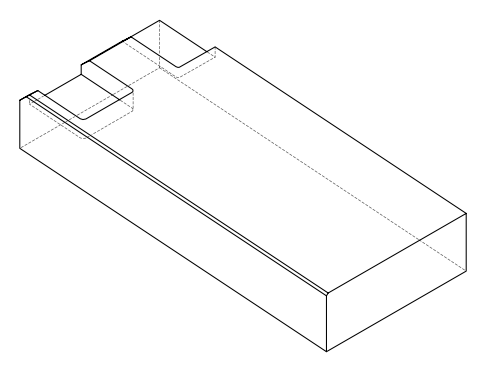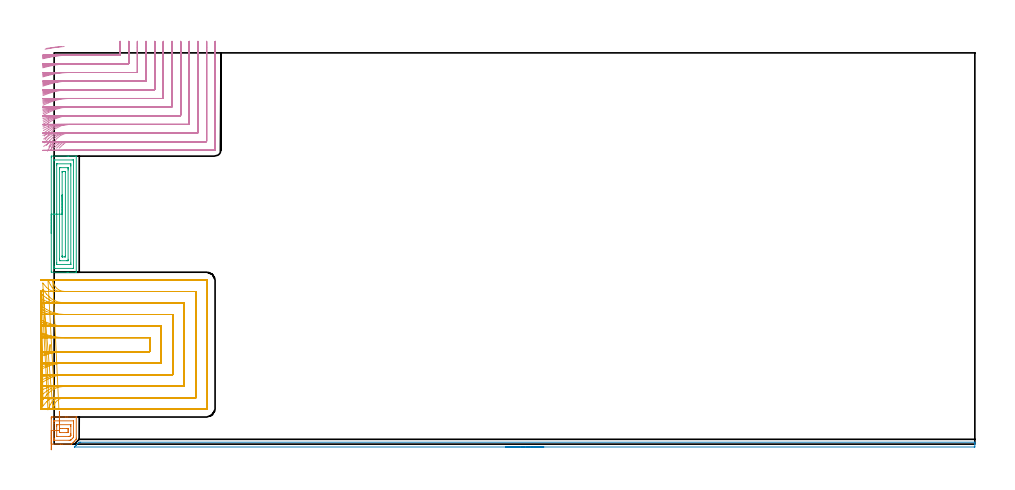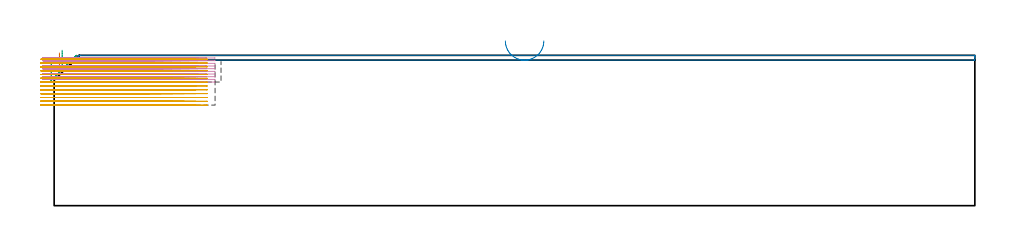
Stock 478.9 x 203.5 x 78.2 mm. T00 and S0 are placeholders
(PLAN: 5 operations, 2 tool changes, 71.9 min)
(1 AREA_MILL | FG_CHAMFER_SURFACE | UGT0205_001 | 0.79 min | 1766 mm3)
(2 AREA_MILL_1 | FG_CHAMFER_SURFACE_1 | UGT0205_001 | 3.89 min | 1461 mm3)
(3 AREA_MILL_2 | FG_CHAMFER_SURFACE_2 | UGT0205_001 | 2.67 min | 6253 mm3)
(4 MILL_CORNER_NOTCH_RECTANGULAR | CORNER_NOTCH_RECTANGULAR | NXT0201_008 | Follow Part, ap 1.5, ae 75% | 25.96 min | 64186 mm3)
(5 MILL_SLOT | SLOT_PARTIAL_RECTANGULAR | NXT0201_009 | Follow Part, ap 2, ae 75% | 38.54 min | 161911 mm3)
(TOOL UGT0205_001 | Chamfer Mill 20 x 3 x 45 deg. | D20 FL50 Z2)
(TOOL NXT0201_008 | ENDMILL 6mm [2P460-0600-NA 1630] | D6 FL26 Z6)
(TOOL NXT0201_009 | ENDMILL 8mm [2P460-0800-NA 1630] | D8 FL26 Z6)
(OP 1 AREA_MILL)
G17 G21 G94 G90
T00 M6
G54
G17 G0 G90 X-1.5 Y-2.95 S1061 M3
G43 Z88.2 H0
Z75.2
G94 G1 Y-2.912 Z74.328 F250.
Y-2.798 Z73.464
Y-2.609 Z72.612
Y-2.347 Z71.78
Y-2.013 Z70.974
Y-1.61 Z70.2
Y-1.142 Z69.464
Y-0.61 Z68.772
Y-0.021 Z68.129
Y0.622 Z67.54
Y1.314 Z67.009
Y2.05 Z66.54
Y2.824 Z66.137
Y3.63 Z65.803
Y4.462 Z65.541
Y5.313 Z65.352
Y6.178 Z65.238
Y7.05 Z65.2
Y13.148
X-1.499 Y13.657 Z65.201
X-1.494 Y14.023 Z65.202
X-1.49 Y14.091 Z65.205
X-1.13 Y14.096 Z65.566
X-0.689 Y14.1 Z66.006
X5.876 Z72.569
X6.745 Z73.445
X11.495 Z78.195
X11.499 Y14.098 Z78.199
X11.5 Y14.097 Z78.2
Y3.086
X11.501 Y2.505 Z78.184
X11.359 Y2.357 Z78.055
X10.546 Y1.546 Z77.246
X9.884 Y0.884 Z76.583
X9. Y0. Z75.698
X8.941 Z75.64
X4.124 Z70.824
X3.249 Z69.942
X-1.13 Y0.001 Z65.566
X-1.491 Y0.009 Z65.205
X-1.497 Y0.443 Z65.203
X-1.5 Y0.816 Z65.2
Y7.05
X-0.086 Z66.614
Y10.845
X-0.085 Y11.725 Z66.615
X-0.084 Y11.895 Z66.616
X-0.081 Y12.071 Z66.619
X-0.08 Y12.086 Z66.62
X-0.03 Y12.09 Z66.67
X0.078 Y12.096 Z66.778
X0.214 Y12.099 Z66.914
X10.051 Z76.751
X10.071 Y12.095 Z76.771
X10.075 Y12.092 Z76.775
X10.079 Y12.071 Z76.779
X10.083 Y11.895 Z76.783
X10.086 Y11.183 Z76.786
Y11.014
X10.085 Y4.137 Z76.785
X10.084 Y3.967 Z76.784
X10.079 Y3.612 Z76.779
X10.071 Y3.533 Z76.771
X10.025 Y3.482 Z76.725
X9.944 Y3.398 Z76.644
X9.636 Y3.086 Z76.336
X9.507 Y2.957 Z76.207
X9.068 Y2.518 Z75.768
X8.755 Y2.205 Z75.455
X8.627 Y2.08 Z75.327
X8.585 Y2.041 Z75.285
X8.551 Y2.013 Z75.251
X8.503 Y2.01 Z75.203
X7.83 Y2.001 Z74.53
X-0.051 Z66.649
X-0.071 Y2.006 Z66.629
X-0.075 Y2.008 Z66.625
X-0.079 Y2.03 Z66.621
X-0.083 Y2.205 Z66.617
X-0.086 Y2.917 Z66.614
Y3.086
Y7.05
X1.328 Z68.028
X1.329 Y9.422 Z68.029
X1.331 Y9.592 Z68.031
X1.336 Y9.931 Z68.036
X1.346 Y10.09 Z68.046
X1.531 Y10.1 Z68.231
X8.503 Y10.099 Z75.203
X8.538 Y10.098 Z75.238
X8.666 Y10.08 Z75.366
X8.67 Y10.052 Z75.37
Y10.04
X8.671 Y9.964 Z75.371
X8.672 Y9.252 Z75.372
Y5.559
X8.671 Y4.848 Z75.371
X8.67 Y4.679 Z75.37
X8.668 Y4.622 Z75.368
X8.665 Y4.581 Z75.365
X8.646 Y4.557 Z75.346
X8.503 Y4.406 Z75.203
X8.285 Y4.186 Z74.985
X8.19 Y4.093 Z74.89
X8.131 Y4.038 Z74.831
X8.099 Y4.01 Z74.799
X7.594 Y4. Z74.294
X1.497 Y4.001 Z68.197
X1.462 Y4.002 Z68.162
X1.334 Y4.02 Z68.034
X1.33 Y4.048 Z68.03
Y4.06
X1.328 Y7.05 Z68.028
X2.743 Y7.052 Z69.443
X2.745 Y7.998 Z69.445
X2.747 Y8.071 Z69.447
X2.749 Y8.086 Z69.449
X2.758 Y8.09 Z69.458
X2.794 Y8.094 Z69.494
X2.946 Y8.098 Z69.646
X4.394 Y8.1 Z71.094
X6.751 Z73.451
X7.021 Z73.721
X7.154 Y8.097 Z73.854
X7.221 Y8.093 Z73.921
X7.248 Y8.09 Z73.948
X7.25 Y8.074 Z73.95
X7.255 Y7.865 Z73.955
X7.257 Y7.49 Z73.957
Y6.982
Y6.61
X7.255 Y6.102 Z73.955
X7.253 Y6.029 Z73.953
X7.251 Y6.014 Z73.951
X7.242 Y6.01 Z73.942
X7.206 Y6.006 Z73.906
X7.054 Y6.002 Z73.754
X6.751 Y6. Z73.451
X6.482 Z73.182
X3.249 Z69.949
X2.979 Z69.679
X2.846 Y6.003 Z69.546
X2.779 Y6.007 Z69.479
X2.752 Y6.01 Z69.452
X2.75 Y6.026 Z69.45
X2.745 Y6.235 Z69.445
X2.743 Y6.61 Z69.443
Y7.052
X2.742 Y7.923 Z69.48
X2.741 Y8.788 Z69.593
X2.74 Y9.64 Z69.78
X2.739 Y10.473 Z70.042
X2.738 Y11.279 Z70.375
X2.737 Y12.053 Z70.776
X2.736 Y12.79 Z71.244
X2.735 Y13.483 Z71.774
X2.734 Y14.126 Z72.363
X2.733 Y14.717 Z73.005
Y15.249 Z73.697
X2.732 Y15.718 Z74.432
Y16.122 Z75.205
X2.731 Y16.457 Z76.011
Y16.72 Z76.843
Y16.91 Z77.694
X2.73 Y17.025 Z78.559
Y17.064 Z79.43
G0 Z88.2
M5
M2
(OP 2 AREA_MILL_1)
G17 G21 G94 G90
T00 M6
G54
G17 G0 G90 X254.7 Y-1.5 S1061 M3
G43 Z88.2 H0
Z85.7
G94 G1 X254.662 Z84.828 F250.
X254.548 Z83.964
X254.359 Z83.112
X254.097 Z82.28
X253.763 Z81.474
X253.36 Z80.7
X252.891 Z79.964
X252.36 Z79.272
X251.771 Z78.629
X251.128 Z78.04
X250.436 Z77.508
X249.7 Z77.04
X248.926 Z76.637
X248.12 Z76.303
X247.288 Z76.041
X246.436 Z75.852
X245.571 Z75.738
X244.7 Z75.7
X10.67
X10.517 Y-1.495 Z75.705
X10.507 Y-1.492 Z75.706
X11.457 Y-0.542 Z76.656
X11.563 Y-0.435 Z76.761
X12.456 Y0.457 Z77.655
X12.624 Y0.626 Z77.82
X12.903 Y0.902 Z78.1
X12.998 Y0.994 Z78.192
X13.796 Y1. Z78.2
X478.73
X478.89 Y0.998 Z78.188
X478.897 Y0.86 Z78.052
X478.9 Y0.715 Z77.915
Y0.417 Z77.616
Y-0.25 Z76.945
X478.899 Y-1.458 Z75.739
X478.897 Y-1.491 Z75.705
X478.539 Y-1.5 Z75.7
X244.7
X243.828 Z75.738
X242.963 Z75.852
X242.112 Z76.041
X241.28 Z76.303
X240.474 Z76.637
X239.7 Z77.04
X238.964 Z77.508
X238.272 Z78.04
X237.629 Z78.629
X237.039 Z79.272
X236.508 Z79.964
X236.04 Z80.7
X235.637 Z81.474
X235.303 Z82.28
X235.041 Z83.112
X234.852 Z83.964
X234.738 Z84.828
X234.7 Z85.7
G0 Z88.2
M5
M2
(OP 3 AREA_MILL_2)
G17 G21 G94 G90
T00 M6
G54
G17 G0 G90 X-1.5 Y109.6 S1061 M3
G43 Z88.2 H0
Z75.2
G94 G1 Y109.638 Z74.328 F250.
Y109.752 Z73.464
Y109.941 Z72.612
Y110.203 Z71.78
Y110.537 Z70.974
Y110.94 Z70.2
Y111.408 Z69.464
Y111.94 Z68.772
Y112.529 Z68.129
Y113.172 Z67.54
Y113.864 Z67.009
Y114.6 Z66.54
Y115.374 Z66.137
Y116.18 Z65.803
Y117.012 Z65.541
Y117.864 Z65.352
Y118.728 Z65.238
Y119.6 Z65.2
Y149.284
X-1.498 Y149.797 Z65.198
X-1.497 Y149.799 Z65.199
X6.751 Y149.8 Z73.445
X7.482 Z74.18
X7.627 Z74.325
X11.378 Z78.076
X11.496 Y149.79 Z78.19
X11.5 Y149.727 Z78.2
Y89.473
X11.496 Y89.41 Z78.19
X11.378 Y89.4 Z78.076
X7.482 Z74.181
X6.751 Z73.445
X-1.498 Y89.401 Z65.199
X-1.5 Y89.916 Z65.2
Y119.6
X-0.086 Z66.614
X-0.085 Y147.341 Z66.615
Y147.512
X-0.082 Y147.69 Z66.618
X-0.079 Y147.777 Z66.621
X-0.075 Y147.79 Z66.625
X-0.03 Y147.794 Z66.67
X0.052 Y147.797 Z66.752
X0.337 Y147.8 Z67.037
X9.378 Z76.078
X9.972 Y147.797 Z76.672
X10.047 Y147.791 Z76.747
X10.079 Y147.787 Z76.779
X10.082 Y147.685 Z76.782
X10.084 Y147.512 Z76.784
X10.086 Y146.796 Z76.786
Y146.625
Y91.859
X10.085 Y91.688 Z76.785
X10.082 Y91.51 Z76.782
X10.079 Y91.423 Z76.779
X10.075 Y91.41 Z76.775
X10.03 Y91.406 Z76.73
X9.948 Y91.403 Z76.648
X9.663 Y91.4 Z76.363
X0.622 Z67.322
X0.028 Y91.403 Z66.728
X-0.047 Y91.409 Z66.653
X-0.079 Y91.413 Z66.621
X-0.082 Y91.515 Z66.618
X-0.084 Y91.688 Z66.616
X-0.086 Y92.404 Z66.614
Y92.575
Y119.6
X1.329 Z68.029
Y145.024
X1.333 Y145.739 Z68.033
X1.335 Y145.778 Z68.035
X1.341 Y145.79 Z68.041
X1.378 Y145.795 Z68.078
X1.438 Y145.799 Z68.138
X8.503 Z75.203
X8.562 Y145.795 Z75.262
X8.665 Y145.787 Z75.365
X8.667 Y145.739 Z75.367
X8.67 Y145.57 Z75.37
X8.671 Y144.853 Z75.371
X8.672 Y144.682 Z75.372
X8.671 Y94.176 Z75.371
X8.667 Y93.461 Z75.367
X8.665 Y93.422 Z75.365
X8.659 Y93.41 Z75.359
X8.622 Y93.405 Z75.322
X8.562 Y93.401 Z75.262
X1.497 Z68.197
X1.438 Y93.405 Z68.138
X1.335 Y93.413 Z68.035
X1.333 Y93.461 Z68.033
X1.33 Y93.63 Z68.03
X1.329 Y94.347 Z68.029
X1.328 Y94.518 Z68.028
X1.329 Y119.6 Z68.029
X2.743 Z69.443
Y143.081
X2.745 Y143.591 Z69.445
X2.748 Y143.763 Z69.448
X2.749 Y143.786 Z69.449
X2.762 Y143.79 Z69.462
X2.805 Y143.795 Z69.505
X2.894 Y143.798 Z69.594
X3.249 Y143.8 Z69.949
X3.414 Z70.114
X6.918 Y143.799 Z73.618
X7.139 Y143.794 Z73.839
X7.244 Y143.79 Z73.944
X7.25 Y143.734 Z73.95
X7.254 Y143.458 Z73.954
X7.256 Y143.081 Z73.956
X7.257 Y142.569 Z73.957
Y96.119
X7.255 Y95.609 Z73.955
X7.252 Y95.437 Z73.952
X7.251 Y95.414 Z73.951
X7.238 Y95.41 Z73.938
X7.195 Y95.405 Z73.895
X7.107 Y95.402 Z73.807
X6.751 Y95.4 Z73.451
X6.586 Z73.286
X3.083 Y95.401 Z69.783
X2.861 Y95.406 Z69.561
X2.756 Y95.41 Z69.456
X2.75 Y95.466 Z69.45
X2.746 Y95.742 Z69.446
X2.744 Y96.119 Z69.444
X2.743 Y96.631 Z69.443
Y119.6
X4.157 Z70.857
Y141.309
X4.162 Y141.735 Z70.862
X4.164 Y141.78 Z70.864
X4.224 Y141.79 Z70.924
X4.353 Y141.795 Z71.053
X4.516 Y141.799 Z71.216
X5.712 Z72.412
X5.764 Y141.798 Z72.464
X5.819 Y141.793 Z72.519
X5.835 Y141.79 Z72.535
X5.837 Y141.776 Z72.537
X5.84 Y141.729 Z72.54
X5.843 Y141.342 Z72.543
Y141.309
Y97.891
X5.838 Y97.465 Z72.538
X5.836 Y97.42 Z72.536
X5.776 Y97.41 Z72.476
X5.647 Y97.405 Z72.347
X5.484 Y97.401 Z72.184
X4.288 Z70.988
X4.236 Y97.402 Z70.936
X4.181 Y97.407 Z70.881
X4.165 Y97.41 Z70.865
X4.163 Y97.424 Z70.863
X4.16 Y97.471 Z70.86
X4.157 Y97.858 Z70.857
Y97.891
Y119.6
Y120.472 Z70.895
Y121.336 Z71.009
Y122.188 Z71.198
Y123.02 Z71.46
Y123.826 Z71.794
Y124.6 Z72.197
Y125.336 Z72.665
Y126.028 Z73.196
Y126.671 Z73.786
Y127.26 Z74.429
Y127.792 Z75.121
Y128.26 Z75.857
Y128.663 Z76.631
Y128.997 Z77.437
Y129.259 Z78.269
Y129.448 Z79.12
Y129.562 Z79.985
Y129.6 Z80.857
G0 Z88.2
M5
M2
(OP 4 MILL_CORNER_NOTCH_RECTANGULAR)
G17 G21 G94 G90
T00 M6
G54
G17 G0 G90 X-4.723 Y205.382 S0 M3
G43 Z88.2 H1
Z76.81
G94 G1 X-1.771 Y205.921 F250.
G2 X2.247 Y206.5 R54.
G1 X5.23 Y206.816
G0 Z88.2
X-5.926 Y200.415
Z76.81
G1 X-3. Y201.078
G2 X7.931 Y202.3 R49.5 F500.
G1 X34.004
G3 X34.3 Y202.596 R0.3
G1 Y206.5
Y209.5 F250.
G0 Z88.2
X-5.91 Y195.723
Z76.81
G1 X-3. Y196.452
G2 X7.931 Y197.8 R45. F500.
G1 X38.504
G3 X38.8 Y198.096 R0.3
G1 Y206.5
Y209.5 F250.
G0 Z88.2
X-5.889 Y190.987
Z76.81
G1 X-3. Y191.797
G2 X7.931 Y193.3 R40.5 F500.
G1 X43.004
G3 X43.3 Y193.596 R0.3
G1 Y206.5
Y209.5 F250.
G0 Z88.2
X-5.858 Y186.189
Z76.81
G1 X-3. Y187.1
G2 X7.931 Y188.8 R36. F500.
G1 X47.504
G3 X47.8 Y189.096 R0.3
G1 Y206.5
Y209.5 F250.
G0 Z88.2
X-5.814 Y181.301
Z76.81
G1 X-3. Y182.343
G2 X7.931 Y184.3 R31.5 F500.
G1 X52.003
G3 X52.3 Y184.597 R0.3
G1 Y206.5
Y209.5 F250.
G0 Z88.2
X-5.743 Y176.274
Z76.81
G1 X-3. Y177.488
G2 X7.931 Y179.8 R27. F500.
G1 X56.503
G3 X56.8 Y180.097 R0.3
G1 Y206.5
Y209.5 F250.
G0 Z88.2
X-5.622 Y171.009
Z76.81
G1 X-3. Y172.466
G2 X7.931 Y175.3 R22.5 F500.
G1 X61.003
G3 X61.3 Y175.597 R0.3
G1 Y206.5
Y209.5 F250.
G0 Z88.2
X-5.383 Y165.279
Z76.81
G1 X-3. Y167.101
G2 X7.931 Y170.8 R18. F500.
G1 X65.503
G3 X65.8 Y171.097 R0.3
G1 Y206.5
Y209.5 F250.
G0 Z88.2
X-4.76 Y158.293
Z76.81
G1 X-3. Y160.722
G2 X7.931 Y166.3 R13.5 F500.
G1 X70.003
G3 X70.3 Y166.597 R0.3
G1 Y206.5
Y209.5 F250.
G0 Z88.2
X-1.464 Y154.115
Z76.81
G1 X-0.13 Y156.802
G2 X7.931 Y161.8 R9. F500.
G1 X74.503
G3 X74.8 Y162.097 R0.3
G1 Y206.5
Y209.5 F250.
G0 Z88.2
X2.644 Y153.94
Z76.81
G1 X4.797 Y156.029
G2 X7.931 Y157.3 R4.5 F500.
G1 X79.003
G3 X79.3 Y157.597 R0.3
G1 Y206.5
Y209.5 F250.
G0 Z88.2
X4.931 Y152.8
Z76.81
G1 X7.931
X83.4 F500.
G3 X83.8 Y153.2 R0.4
G1 Y206.5
Y209.5 F250.
G0 Z88.2
X-4.194 Y205.807
Z75.42
G1 X-1.225 Y206.238
G2 X0.859 Y206.5 R54.
G1 X3.842 Y206.816
G0 Z88.2
X-5.944 Y200.793
Z75.42
G1 X-3. Y201.371
G2 X6.543 Y202.3 R49.5 F500.
G1 X34.004
G3 X34.3 Y202.596 R0.3
G1 Y206.5
Y209.5 F250.
G0 Z88.2
X-5.932 Y196.14
Z75.42
G1 X-3. Y196.777
G2 X6.543 Y197.8 R45. F500.
G1 X38.504
G3 X38.8 Y198.096 R0.3
G1 Y206.5
Y209.5 F250.
G0 Z88.2
X-5.916 Y191.453
Z75.42
G1 X-3. Y192.16
G2 X6.543 Y193.3 R40.5 F500.
G1 X43.004
G3 X43.3 Y193.596 R0.3
G1 Y206.5
Y209.5 F250.
G0 Z88.2
X-5.893 Y186.717
Z75.42
G1 X-3. Y187.512
G2 X6.543 Y188.8 R36. F500.
G1 X47.504
G3 X47.8 Y189.096 R0.3
G1 Y206.5
Y209.5 F250.
G0 Z88.2
X-5.859 Y181.911
Z75.42
G1 X-3. Y182.82
G2 X6.543 Y184.3 R31.5 F500.
G1 X52.003
G3 X52.3 Y184.597 R0.3
G1 Y206.5
Y209.5 F250.
G0 Z88.2
X-5.806 Y176.997
Z75.42
G1 X-3. Y178.057
G2 X6.543 Y179.8 R27. F500.
G1 X56.503
G3 X56.8 Y180.097 R0.3
G1 Y206.5
Y209.5 F250.
G0 Z88.2
X-5.717 Y171.904
Z75.42
G1 X-3. Y173.176
G2 X6.543 Y175.3 R22.5 F500.
G1 X61.003
G3 X61.3 Y175.597 R0.3
G1 Y206.5
Y209.5 F250.
G0 Z88.2
X-5.544 Y166.472
Z75.42
G1 X-3. Y168.062
G2 X6.543 Y170.8 R18. F500.
G1 X65.503
G3 X65.8 Y171.097 R0.3
G1 Y206.5
Y209.5 F250.
G0 Z88.2
X-5.122 Y160.228
Z75.42
G1 X-3. Y162.349
G2 X6.543 Y166.3 R13.5 F500.
G1 X70.003
G3 X70.3 Y166.597 R0.3
G1 Y206.5
Y209.5 F250.
G0 Z88.2
X-2.792 Y154.49
Z75.42
G1 X-1.352 Y157.121
G2 X6.543 Y161.8 R9. F500.
G1 X74.503
G3 X74.8 Y162.097 R0.3
G1 Y206.5
Y209.5 F250.
G0 Z88.2
X1.256 Y153.939
Z75.42
G1 X3.408 Y156.029
G2 X6.543 Y157.3 R4.5 F500.
G1 X79.003
G3 X79.3 Y157.597 R0.3
G1 Y206.5
Y209.5 F250.
G0 Z88.2
X3.543 Y152.8
Z75.42
G1 X6.543
X83.4 F500.
G3 X83.8 Y153.2 R0.4
G1 Y206.5
Y209.5 F250.
G0 Z88.2
X-5.959 Y201.133
Z74.03
G1 X-3. Y201.626
G2 X5.139 Y202.3 R49.5 F500.
G1 X34.004
G3 X34.3 Y202.596 R0.3
G1 Y206.5
Y209.5 F250.
G0 Z88.2
X-5.951 Y196.515
Z74.03
G1 X-3. Y197.058
G2 X5.139 Y197.8 R45. F500.
G1 X38.504
G3 X38.8 Y198.096 R0.3
G1 Y206.5
Y209.5 F250.
G0 Z88.2
X-5.939 Y191.871
Z74.03
G1 X-3. Y192.474
G2 X5.139 Y193.3 R40.5 F500.
G1 X43.004
G3 X43.3 Y193.596 R0.3
G1 Y206.5
Y209.5 F250.
G0 Z88.2
X-5.922 Y187.19
Z74.03
G1 X-3. Y187.868
G2 X5.139 Y188.8 R36. F500.
G1 X47.504
G3 X47.8 Y189.096 R0.3
G1 Y206.5
Y209.5 F250.
G0 Z88.2
X-5.898 Y182.455
Z74.03
G1 X-3. Y183.23
G2 X5.139 Y184.3 R31.5 F500.
G1 X52.003
G3 X52.3 Y184.597 R0.3
G1 Y206.5
Y209.5 F250.
G0 Z88.2
X-5.86 Y177.64
Z74.03
G1 X-3. Y178.544
G2 X5.139 Y179.8 R27. F500.
G1 X56.503
G3 X56.8 Y180.097 R0.3
G1 Y206.5
Y209.5 F250.
G0 Z88.2
X-5.797 Y172.691
Z74.03
G1 X-3. Y173.776
G2 X5.139 Y175.3 R22.5 F500.
G1 X61.003
G3 X61.3 Y175.597 R0.3
G1 Y206.5
Y209.5 F250.
G0 Z88.2
X-5.676 Y167.498
Z74.03
G1 X-3. Y168.855
G2 X5.139 Y170.8 R18. F500.
G1 X65.503
G3 X65.8 Y171.097 R0.3
G1 Y206.5
Y209.5 F250.
G0 Z88.2
X-5.394 Y161.762
Z74.03
G1 X-3. Y163.571
G2 X5.139 Y166.3 R13.5 F500.
G1 X70.003
G3 X70.3 Y166.597 R0.3
G1 Y206.5
Y209.5 F250.
G0 Z88.2
X-3.999 Y155.351
Z74.03
G1 X-2.32 Y157.837
G2 X5.139 Y161.8 R9. F500.
G1 X74.503
G3 X74.8 Y162.097 R0.3
G1 Y206.5
Y209.5 F250.
G0 Z88.2
X-0.145 Y153.952
Z74.03
G1 X2.012 Y156.037
G2 X5.139 Y157.3 R4.5 F500.
G1 X79.003
G3 X79.3 Y157.597 R0.3
G1 Y206.5
Y209.5 F250.
G0 Z88.2
X2.139 Y152.8
Z74.03
G1 X5.139
X83.4 F500.
G3 X83.8 Y153.2 R0.4
G1 Y206.5
Y209.5 F250.
G0 Z88.2
X-5.973 Y201.453
Z72.64
G1 X-3. Y201.855
G2 X3.624 Y202.3 R49.5 F500.
G1 X34.004
G3 X34.3 Y202.596 R0.3
G1 Y206.5
Y209.5 F250.
G0 Z88.2
X-5.967 Y196.868
Z72.64
G1 X-3. Y197.31
G2 X3.624 Y197.8 R45. F500.
G1 X38.504
G3 X38.8 Y198.096 R0.3
G1 Y206.5
Y209.5 F250.
G0 Z88.2
X-5.96 Y192.264
Z72.64
G1 X-3. Y192.755
G2 X3.624 Y193.3 R40.5 F500.
G1 X43.004
G3 X43.3 Y193.596 R0.3
G1 Y206.5
Y209.5 F250.
G0 Z88.2
X-5.949 Y187.633
Z72.64
G1 X-3. Y188.185
G2 X3.624 Y188.8 R36. F500.
G1 X47.504
G3 X47.8 Y189.096 R0.3
G1 Y206.5
Y209.5 F250.
G0 Z88.2
X-5.933 Y182.965
Z72.64
G1 X-3. Y183.596
G2 X3.624 Y184.3 R31.5 F500.
G1 X52.003
G3 X52.3 Y184.597 R0.3
G1 Y206.5
Y209.5 F250.
G0 Z88.2
X-5.908 Y178.239
Z72.64
G1 X-3. Y178.975
G2 X3.624 Y179.8 R27. F500.
G1 X56.503
G3 X56.8 Y180.097 R0.3
G1 Y206.5
Y209.5 F250.
G0 Z88.2
X-5.867 Y173.42
Z72.64
G1 X-3. Y174.303
G2 X3.624 Y175.3 R22.5 F500.
G1 X61.003
G3 X61.3 Y175.597 R0.3
G1 Y206.5
Y209.5 F250.
G0 Z88.2
X-5.789 Y168.433
Z72.64
G1 X-3. Y169.537
G2 X3.624 Y170.8 R18. F500.
G1 X65.503
G3 X65.8 Y171.097 R0.3
G1 Y206.5
Y209.5 F250.
G0 Z88.2
X-5.614 Y163.091
Z72.64
G1 X-3. Y164.563
G2 X3.624 Y166.3 R13.5 F500.
G1 X70.003
G3 X70.3 Y166.597 R0.3
G1 Y206.5
Y209.5 F250.
G0 Z88.2
X-5.031 Y156.684
Z72.64
G1 X-3. Y158.893
G2 X3.624 Y161.8 R9. F500.
G1 X74.503
G3 X74.8 Y162.097 R0.3
G1 Y206.5
Y209.5 F250.
G0 Z88.2
X-1.773 Y153.143
Z72.64
G1 X0.046 Y155.528
G2 X3.624 Y157.3 R4.5 F500.
G1 X79.003
G3 X79.3 Y157.597 R0.3
G1 Y206.5
Y209.5 F250.
G0 Z88.2
X0.624 Y152.8
Z72.64
G1 X3.624
X83.4 F500.
G3 X83.8 Y153.2 R0.4
G1 Y206.5
Y209.5 F250.
G0 Z88.2
X-5.985 Y201.757
Z71.25
G1 X-3. Y202.055
G2 X1.916 Y202.3 R49.5 F500.
G1 X34.004
G3 X34.3 Y202.596 R0.3
G1 Y206.5
Y209.5 F250.
G0 Z88.2
X-5.982 Y197.203
Z71.25
G1 X-3. Y197.531
G2 X1.916 Y197.8 R45. F500.
G1 X38.504
G3 X38.8 Y198.096 R0.3
G1 Y206.5
Y209.5 F250.
G0 Z88.2
X-5.978 Y192.636
Z71.25
G1 X-3. Y193.001
G2 X1.916 Y193.3 R40.5 F500.
G1 X43.004
G3 X43.3 Y193.596 R0.3
G1 Y206.5
Y209.5 F250.
G0 Z88.2
X-5.972 Y188.053
Z71.25
G1 X-3. Y188.463
G2 X1.916 Y188.8 R36. F500.
G1 X47.504
G3 X47.8 Y189.096 R0.3
G1 Y206.5
Y209.5 F250.
G0 Z88.2
X-5.963 Y183.446
Z71.25
G1 X-3. Y183.914
G2 X1.916 Y184.3 R31.5 F500.
G1 X52.003
G3 X52.3 Y184.597 R0.3
G1 Y206.5
Y209.5 F250.
G0 Z88.2
X-5.95 Y178.803
Z71.25
G1 X-3. Y179.349
G2 X1.916 Y179.8 R27. F500.
G1 X56.503
G3 X56.8 Y180.097 R0.3
G1 Y206.5
Y209.5 F250.
G0 Z88.2
X-5.928 Y174.101
Z71.25
G1 X-3. Y174.756
G2 X1.916 Y175.3 R22.5 F500.
G1 X61.003
G3 X61.3 Y175.597 R0.3
G1 Y206.5
Y209.5 F250.
G0 Z88.2
X-5.886 Y169.297
Z71.25
G1 X-3. Y170.116
G2 X1.916 Y170.8 R18. F500.
G1 X65.503
G3 X65.8 Y171.097 R0.3
G1 Y206.5
Y209.5 F250.
G0 Z88.2
X-5.794 Y164.281
Z71.25
G1 X-3. Y165.373
G2 X1.916 Y166.3 R13.5 F500.
G1 X70.003
G3 X70.3 Y166.597 R0.3
G1 Y206.5
Y209.5 F250.
G0 Z88.2
X-5.513 Y158.701
Z71.25
G1 X-3. Y160.339
G2 X1.916 Y161.8 R9. F500.
G1 X74.503
G3 X74.8 Y162.097 R0.3
G1 Y206.5
Y209.5 F250.
G0 Z88.2
X-3.475 Y152.363
Z71.25
G1 X-2.018 Y154.985
G2 X1.916 Y157.3 R4.5 F500.
G1 X79.003
G3 X79.3 Y157.597 R0.3
G1 Y206.5
Y209.5 F250.
G0 Z88.2
X-1.084 Y152.8
Z71.25
G1 X1.916
X83.4 F500.
G3 X83.8 Y153.2 R0.4
G1 Y206.5
Y209.5 F250.
G0 Z88.2
X-5.996 Y202.083
Z69.86
G1 X-3. Y202.236
G2 X-0.478 Y202.3 R49.5 F500.
G1 X34.004
G3 X34.3 Y202.596 R0.3
G1 Y206.5
Y209.5 F250.
G0 Z88.2
X-5.995 Y197.561
Z69.86
G1 X-3. Y197.729
G2 X-0.478 Y197.8 R45. F500.
G1 X38.504
G3 X38.8 Y198.096 R0.3
G1 Y206.5
Y209.5 F250.
G0 Z88.2
X-5.994 Y193.035
Z69.86
G1 X-3. Y193.221
G2 X-0.478 Y193.3 R40.5 F500.
G1 X43.004
G3 X43.3 Y193.596 R0.3
G1 Y206.5
Y209.5 F250.
G0 Z88.2
X-5.993 Y188.501
Z69.86
G1 X-3. Y188.712
G2 X-0.478 Y188.8 R36. F500.
G1 X47.504
G3 X47.8 Y189.096 R0.3
G1 Y206.5
Y209.5 F250.
G0 Z88.2
X-5.99 Y183.959
Z69.86
G1 X-3. Y184.199
G2 X-0.478 Y184.3 R31.5 F500.
G1 X52.003
G3 X52.3 Y184.597 R0.3
G1 Y206.5
Y209.5 F250.
G0 Z88.2
X-5.987 Y179.402
Z69.86
G1 X-3. Y179.682
G2 X-0.478 Y179.8 R27. F500.
G1 X56.503
G3 X56.8 Y180.097 R0.3
G1 Y206.5
Y209.5 F250.
G0 Z88.2
X-5.981 Y174.822
Z69.86
G1 X-3. Y175.158
G2 X-0.478 Y175.3 R22.5 F500.
G1 X61.003
G3 X61.3 Y175.597 R0.3
G1 Y206.5
Y209.5 F250.
G0 Z88.2
X-5.97 Y170.202
Z69.86
G1 X-3. Y170.623
G2 X-0.478 Y170.8 R18. F500.
G1 X65.503
G3 X65.8 Y171.097 R0.3
G1 Y206.5
Y209.5 F250.
G0 Z88.2
X-5.947 Y165.502
Z69.86
G1 X-3. Y166.062
G2 X-0.478 Y166.3 R13.5 F500.
G1 X70.003
G3 X70.3 Y166.597 R0.3
G1 Y206.5
Y209.5 F250.
G0 Z88.2
X-5.88 Y160.599
Z69.86
G1 X-3. Y161.44
G2 X-0.478 Y161.8 R9. F500.
G1 X74.503
G3 X74.8 Y162.097 R0.3
G1 Y206.5
Y209.5 F250.
G0 Z88.2
X-5.485 Y154.846
Z69.86
G1 X-3. Y156.527
G2 X-0.478 Y157.3 R4.5 F500.
G1 X79.003
G3 X79.3 Y157.597 R0.3
G1 Y206.5
Y209.5 F250.
G0 Z88.2
X-3.478 Y152.8
Z69.86
G1 X-0.478
X83.4 F500.
G3 X83.8 Y153.2 R0.4
G1 Y206.5
Y209.5 F250.
G0 Z88.2
X-6. Y202.269
Z68.47
G1 X-3. Y202.298
G2 X-2.529 Y202.3 R49.5 F500.
G1 X34.004
G3 X34.3 Y202.596 R0.3
G1 Y206.5
Y209.5 F250.
G0 Z88.2
X-6. Y197.766
Z68.47
G1 X-3. Y197.798
G2 X-2.529 Y197.8 R45. F500.
G1 X38.504
G3 X38.8 Y198.096 R0.3
G1 Y206.5
Y209.5 F250.
G0 Z88.2
X-6. Y193.262
Z68.47
G1 X-3. Y193.297
G2 X-2.529 Y193.3 R40.5 F500.
G1 X43.004
G3 X43.3 Y193.596 R0.3
G1 Y206.5
Y209.5 F250.
G0 Z88.2
X-6. Y188.758
Z68.47
G1 X-3. Y188.797
G2 X-2.529 Y188.8 R36. F500.
G1 X47.504
G3 X47.8 Y189.096 R0.3
G1 Y206.5
Y209.5 F250.
G0 Z88.2
X-6. Y184.252
Z68.47
G1 X-3. Y184.296
G2 X-2.529 Y184.3 R31.5 F500.
G1 X52.003
G3 X52.3 Y184.597 R0.3
G1 Y206.5
Y209.5 F250.
G0 Z88.2
X-6. Y179.744
Z68.47
G1 X-3. Y179.796
G2 X-2.529 Y179.8 R27. F500.
G1 X56.503
G3 X56.8 Y180.097 R0.3
G1 Y206.5
Y209.5 F250.
G0 Z88.2
X-5.999 Y175.232
Z68.47
G1 X-3. Y175.295
G2 X-2.529 Y175.3 R22.5 F500.
G1 X61.003
G3 X61.3 Y175.597 R0.3
G1 Y206.5
Y209.5 F250.
G0 Z88.2
X-5.999 Y170.715
Z68.47
G1 X-3. Y170.794
G2 X-2.529 Y170.8 R18. F500.
G1 X65.503
G3 X65.8 Y171.097 R0.3
G1 Y206.5
Y209.5 F250.
G0 Z88.2
X-5.998 Y166.187
Z68.47
G1 X-3. Y166.292
G2 X-2.529 Y166.3 R13.5 F500.
G1 X70.003
G3 X70.3 Y166.597 R0.3
G1 Y206.5
Y209.5 F250.
G0 Z88.2
X-5.996 Y161.631
Z68.47
G1 X-3. Y161.788
G2 X-2.529 Y161.8 R9. F500.
G1 X74.503
G3 X74.8 Y162.097 R0.3
G1 Y206.5
Y209.5 F250.
G0 Z88.2
X-5.984 Y156.962
Z68.47
G1 X-3. Y157.275
G2 X-2.529 Y157.3 R4.5 F500.
G1 X79.003
G3 X79.3 Y157.597 R0.3
G1 Y206.5
Y209.5 F250.
G0 Z88.2
X-5.529 Y152.8
Z68.47
G1 X-2.529
X83.4 F500.
G3 X83.8 Y153.2 R0.4
G1 Y206.5
Y209.5 F250.
G0 Z88.2
X-6. Y202.3
Z67.08
G1 X-3.
X34.004 F500.
G3 X34.3 Y202.596 R0.3
G1 Y206.5
Y209.5 F250.
G0 Z88.2
X-6. Y197.8
Z67.08
G1 X-3.
X38.504 F500.
G3 X38.8 Y198.096 R0.3
G1 Y206.5
Y209.5 F250.
G0 Z88.2
X-6. Y193.3
Z67.08
G1 X-3.
X43.004 F500.
G3 X43.3 Y193.596 R0.3
G1 Y206.5
Y209.5 F250.
G0 Z88.2
X-6. Y188.8
Z67.08
G1 X-3.
X47.504 F500.
G3 X47.8 Y189.096 R0.3
G1 Y206.5
Y209.5 F250.
G0 Z88.2
X-6. Y184.3
Z67.08
G1 X-3.
X52.003 F500.
G3 X52.3 Y184.597 R0.3
G1 Y206.5
Y209.5 F250.
G0 Z88.2
X-6. Y179.8
Z67.08
G1 X-3.
X56.503 F500.
G3 X56.8 Y180.097 R0.3
G1 Y206.5
Y209.5 F250.
G0 Z88.2
X-6. Y175.3
Z67.08
G1 X-3.
X61.003 F500.
G3 X61.3 Y175.597 R0.3
G1 Y206.5
Y209.5 F250.
G0 Z88.2
X-6. Y170.8
Z67.08
G1 X-3.
X65.503 F500.
G3 X65.8 Y171.097 R0.3
G1 Y206.5
Y209.5 F250.
G0 Z88.2
X-6. Y166.3
Z67.08
G1 X-3.
X70.003 F500.
G3 X70.3 Y166.597 R0.3
G1 Y206.5
Y209.5 F250.
G0 Z88.2
X-6. Y161.799
Z67.08
G1 X-3. Y161.8
X70.003 F500.
X74.503
G3 X74.8 Y162.097 R0.3
G1 Y206.5
Y209.5 F250.
G0 Z88.2
X-6. Y157.299
Z67.08
G1 X-3. Y157.3
X74.503 F500.
X79.003
G3 X79.3 Y157.597 R0.3
G1 Y206.5
Y209.5 F250.
G0 Z88.2
X-5.998 Y152.8
Z67.08
G1 X-2.998
X83.4 F500.
G3 X83.8 Y153.2 R0.4
G1 Y206.5
Y209.5 F250.
G0 Z88.2
X-6. Y202.3
Z65.69
G1 X-3.
X34.004 F500.
G3 X34.3 Y202.596 R0.3
G1 Y206.5
Y209.5 F250.
G0 Z88.2
X-6. Y197.8
Z65.69
G1 X-3.
X38.504 F500.
G3 X38.8 Y198.096 R0.3
G1 Y206.5
Y209.5 F250.
G0 Z88.2
X-6. Y193.3
Z65.69
G1 X-3.
X43.004 F500.
G3 X43.3 Y193.596 R0.3
G1 Y206.5
Y209.5 F250.
G0 Z88.2
X-6. Y188.8
Z65.69
G1 X-3.
X47.504 F500.
G3 X47.8 Y189.096 R0.3
G1 Y206.5
Y209.5 F250.
G0 Z88.2
X-6. Y184.3
Z65.69
G1 X-3.
X52.003 F500.
G3 X52.3 Y184.597 R0.3
G1 Y206.5
Y209.5 F250.
G0 Z88.2
X-6. Y179.8
Z65.69
G1 X-3.
X56.503 F500.
G3 X56.8 Y180.097 R0.3
G1 Y206.5
Y209.5 F250.
G0 Z88.2
X-6. Y175.3
Z65.69
G1 X-3.
X61.003 F500.
G3 X61.3 Y175.597 R0.3
G1 Y206.5
Y209.5 F250.
G0 Z88.2
X-6. Y170.8
Z65.69
G1 X-3.
X65.503 F500.
G3 X65.8 Y171.097 R0.3
G1 Y206.5
Y209.5 F250.
G0 Z88.2
X-6. Y166.3
Z65.69
G1 X-3.
X70.003 F500.
G3 X70.3 Y166.597 R0.3
G1 Y206.5
Y209.5 F250.
G0 Z88.2
X-6. Y161.8
Z65.69
G1 X-3.
X74.503 F500.
G3 X74.8 Y162.097 R0.3
G1 Y206.5
Y209.5 F250.
G0 Z88.2
X-6. Y157.3
Z65.69
G1 X-3.
X79.003 F500.
G3 X79.3 Y157.597 R0.3
G1 Y206.5
Y209.5 F250.
G0 Z88.2
X-6. Y152.8
Z65.69
G1 X-3.
X83.4 F500.
G3 X83.8 Y153.2 R0.4
G1 Y206.5
Y209.5 F250.
G0 Z88.2
X-6. Y202.3
Z64.3
G1 X-3.
X34.004 F500.
G3 X34.3 Y202.596 R0.3
G1 Y206.5
Y209.5 F250.
G0 Z88.2
X-6. Y197.8
Z64.3
G1 X-3.
X38.504 F500.
G3 X38.8 Y198.096 R0.3
G1 Y206.5
Y209.5 F250.
G0 Z88.2
X-6. Y193.3
Z64.3
G1 X-3.
X43.004 F500.
G3 X43.3 Y193.596 R0.3
G1 Y206.5
Y209.5 F250.
G0 Z88.2
X-6. Y188.8
Z64.3
G1 X-3.
X47.504 F500.
G3 X47.8 Y189.096 R0.3
G1 Y206.5
Y209.5 F250.
G0 Z88.2
X-6. Y184.3
Z64.3
G1 X-3.
X52.003 F500.
G3 X52.3 Y184.597 R0.3
G1 Y206.5
Y209.5 F250.
G0 Z88.2
X-6. Y179.8
Z64.3
G1 X-3.
X56.503 F500.
G3 X56.8 Y180.097 R0.3
G1 Y206.5
Y209.5 F250.
G0 Z88.2
X-6. Y175.3
Z64.3
G1 X-3.
X61.003 F500.
G3 X61.3 Y175.597 R0.3
G1 Y206.5
Y209.5 F250.
G0 Z88.2
X-6. Y170.8
Z64.3
G1 X-3.
X65.503 F500.
G3 X65.8 Y171.097 R0.3
G1 Y206.5
Y209.5 F250.
G0 Z88.2
X-6. Y166.3
Z64.3
G1 X-3.
X70.003 F500.
G3 X70.3 Y166.597 R0.3
G1 Y206.5
Y209.5 F250.
G0 Z88.2
X-6. Y161.8
Z64.3
G1 X-3.
X74.503 F500.
G3 X74.8 Y162.097 R0.3
G1 Y206.5
Y209.5 F250.
G0 Z88.2
X-6. Y157.3
Z64.3
G1 X-3.
X79.003 F500.
G3 X79.3 Y157.597 R0.3
G1 Y206.5
Y209.5 F250.
G0 Z88.2
X-6. Y152.8
Z64.3
G1 X-3.
X83.4 F500.
G3 X83.8 Y153.2 R0.4
G1 Y206.5
Y209.5 F250.
G0 Z88.2
M5
M2
(OP 5 MILL_SLOT)
G17 G21 G94 G90
T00 M6
G54
G17 G0 G90 X-6.847 Y45.62 S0 M3
G43 Z88.2 H1
Z76.208
G94 G1 X-4. Y46.567 F250.
G2 X-2.37 Y47.058 R30. F500.
G1 X-2.111 Y51.75
X-2.37 Y47.058
G2 X5.467 Y48.1 R30.
G1 X49.7
Y55.4
X5.464
G2 X-4. Y56.932 R30.
G1 X-6.847 Y57.878 F250.
X-6.757 Y38.971
X-4. Y40.154
G2 X5.467 Y42.1 R24. F500.
G1 X55.7
Y61.4
X5.464
G2 X-4. Y63.345 R24.
G1 X-6.757 Y64.528 F250.
X-6.552 Y31.832
X-4. Y33.409
G2 X5.467 Y36.1 R18. F500.
G1 X61.7
Y67.4
X5.464
G2 X-4. Y70.089 R18.
G1 X-6.552 Y71.666 F250.
X-5.844 Y23.107
X-4. Y25.474
G2 X5.467 Y30.1 R12. F500.
G1 X67.7
Y73.4
X5.464
G2 X-4. Y78.023 R12.
G1 X-5.844 Y80.389 F250.
X-0.689 Y18.691 F500.
X-0.188 Y20.104 F250.
G2 X5.467 Y24.1 R6. F500.
G1 X73.7
Y79.4
X5.464
G2 X-0.191 Y83.396 R6.
G1 X-0.692 Y84.81 F250.
X2.467 Y18.1 F500.
X5.467 F250.
X79.4 F500.
G3 X79.7 Y18.4 R0.3
G1 Y85.1
G3 X79.4 Y85.4 R0.3
G1 X5.464
X2.464 F250.
G0 Z88.2
X-6.906 Y46.409
Z74.215
G1 X-4. Y47.156
G2 X3.467 Y48.1 R30. F500.
G1 X49.7
Y55.4
X3.469
G2 X-4. Y56.345 R30.
G1 X-6.906 Y57.091 F250.
X-6.851 Y39.976
X-4. Y40.909
G2 X3.467 Y42.1 R24. F500.
G1 X55.7
Y61.4
X3.469
G2 X-4. Y62.592 R24.
G1 X-6.851 Y63.525 F250.
X-6.73 Y33.234
X-4. Y34.478
G2 X3.467 Y36.1 R18. F500.
G1 X61.7
Y67.4
X3.469
G2 X-4. Y69.023 R18.
G1 X-6.73 Y70.267 F250.
X-6.348 Y25.627
X-4. Y27.494
G2 X3.467 Y30.1 R12. F500.
G1 X67.7
Y73.4
X3.469
G2 X-4. Y76.008 R12.
G1 X-6.348 Y77.875 F250.
X-3.237 Y17.855 F500.
X-1.994 Y20.585 F250.
G2 X3.467 Y24.1 R6. F500.
G1 X73.7
Y79.4
X3.469
G2 X-1.996 Y82.923 R6.
G1 X-3.235 Y85.655 F250.
X0.467 Y18.1 F500.
X3.467 F250.
X79.4 F500.
G3 X79.7 Y18.4 R0.3
G1 Y85.1
G3 X79.4 Y85.4 R0.3
G1 X3.469
X0.469 F250.
G0 Z88.2
X-6.965 Y47.291
Z72.223
G1 X-4. Y47.749
G2 X0.576 Y48.1 R30. F500.
G1 X49.7
Y55.4
X0.605
G2 X-4. Y55.755 R30.
G1 X-6.964 Y56.216 F250.
X-6.945 Y41.088
X-4. Y41.66
G2 X0.576 Y42.1 R24. F500.
G1 X55.7
Y61.4
X0.605
G2 X-4. Y61.846 R24.
G1 X-6.944 Y62.421 F250.
X-6.901 Y34.746
X-4. Y35.509
G2 X0.576 Y36.1 R18. F500.
G1 X61.7
Y67.4
X0.605
G2 X-4. Y67.999 R18.
G1 X-6.9 Y68.766 F250.
X-6.773 Y28.05
X-4. Y29.193
G2 X0.576 Y30.1 R12. F500.
G1 X67.7
Y73.4
X0.605
G2 X-4. Y74.319 R12.
G1 X-6.77 Y75.47 F250.
X-5.928 Y19.746
X-3.969 Y22.018
G2 X0.576 Y24.1 R6. F500.
G1 X73.7
Y79.4
X0.605
G2 X-3.963 Y81.51 R6.
G1 X-5.908 Y83.794 F250.
X-2.424 Y18.1 F500.
X0.576 F250.
X79.4 F500.
G3 X79.7 Y18.4 R0.3
G1 Y85.1
G3 X79.4 Y85.4 R0.3
G1 X0.605
X-2.395 F250.
G0 Z88.2
X-6.999 Y48.01
Z70.231
G1 X-4. Y48.089
G2 X-3.202 Y48.1 R30. F500.
G1 X49.7
Y55.4
X-3.192
G2 X-4. Y55.411 R30.
G1 X-6.999 Y55.492 F250.
X-6.998 Y41.987
X-4. Y42.087
G2 X-3.202 Y42.1 R24. F500.
G1 X55.7
Y61.4
X-3.192
G2 X-4. Y61.414 R24.
G1 X-6.998 Y61.515 F250.
X-6.997 Y35.949
X-4. Y36.082
G2 X-3.202 Y36.1 R18. F500.
G1 X61.7
Y67.4
X-3.192
G2 X-4. Y67.418 R18.
G1 X-6.997 Y67.553 F250.
X-6.993 Y29.874
X-4. Y30.073
G2 X-3.202 Y30.1 R12. F500.
G1 X67.7
Y73.4
X-3.192
G2 X-4. Y73.427 R12.
G1 X-6.993 Y73.629 F250.
X-6.973 Y23.648
X-4. Y24.047
G2 X-3.202 Y24.1 R6. F500.
G1 X73.7
Y79.4
X-3.192
G2 X-4. Y79.455 R6.
G1 X-6.973 Y79.858 F250.
X-6.202 Y18.1
X-3.202
X79.4 F500.
G3 X79.7 Y18.4 R0.3
G1 Y85.1
G3 X79.4 Y85.4 R0.3
G1 X-3.192
X-6.192 F250.
G0 X-7. Y48.098 Z68.238
G1 X-4. Y48.1
X49.7 F500.
Y55.4
X-4.
X-7. Y55.402 F250.
Y42.098
X-4. Y42.1
X55.7 F500.
Y61.4
X-4.
X-7. Y61.402 F250.
Y36.097
X-4. Y36.1
X61.7 F500.
Y67.4
X-4.
X-7. Y67.403 F250.
Y30.096
X-4. Y30.1
X67.7 F500.
Y73.4
X-4.
X-7. Y73.404 F250.
Y24.092
X-4. Y24.1
X73.7 F500.
Y79.4
X-4.
X-7. Y79.408 F250.
X-6.985 Y18.1
X-3.985
X79.4 F500.
G3 X79.7 Y18.4 R0.3
G1 Y85.1
G3 X79.4 Y85.4 R0.3
G1 X-3.984
X-6.984 F250.
G0 X-7. Y48.1 Z66.246
G1 X-4.
X49.7 F500.
Y55.4
X-4.
X-7. F250.
Y42.1
X-4.
X55.7 F500.
Y61.4
X-4.
X-7. F250.
Y36.1
X-4.
X61.7 F500.
Y67.4
X-4.
X-7. F250.
Y30.1
X-4.
X67.7 F500.
Y73.4
X-4.
X-7. F250.
Y24.1
X-4.
X73.7 F500.
Y79.4
X-4.
X-7. F250.
Y18.1
X-4.
X79.4 F500.
G3 X79.7 Y18.4 R0.3
G1 Y85.1
G3 X79.4 Y85.4 R0.3
G1 X-4.
X-7. F250.
G0 Y48.1 Z64.254
G1 X-4.
X49.7 F500.
Y55.4
X-4.
X-7. F250.
Y42.1
X-4.
X55.7 F500.
Y61.4
X-4.
X-7. F250.
Y36.1
X-4.
X61.7 F500.
Y67.4
X-4.
X-7. F250.
Y30.1
X-4.
X67.7 F500.
Y73.4
X-4.
X-7. F250.
Y24.1
X-4.
X73.7 F500.
Y79.4
X-4.
X-7. F250.
Y18.1
X-4.
X79.4 F500.
G3 X79.7 Y18.4 R0.3
G1 Y85.1
G3 X79.4 Y85.4 R0.3
G1 X-4.
X-7. F250.
G0 Y48.1 Z62.261
G1 X-4.
X49.7 F500.
Y55.4
X-4.
X-7. F250.
Y42.1
X-4.
X55.7 F500.
Y61.4
X-4.
X-7. F250.
Y36.1
X-4.
X61.7 F500.
Y67.4
X-4.
X-7. F250.
Y30.1
X-4.
X67.7 F500.
Y73.4
X-4.
X-7. F250.
Y24.1
X-4.
X73.7 F500.
Y79.4
X-4.
X-7. F250.
Y18.1
X-4.
X79.4 F500.
G3 X79.7 Y18.4 R0.3
G1 Y85.1
G3 X79.4 Y85.4 R0.3
G1 X-4.
X-7. F250.
G0 Y48.1 Z60.269
G1 X-4.
X49.7 F500.
Y55.4
X-4.
X-7. F250.
Y42.1
X-4.
X55.7 F500.
Y61.4
X-4.
X-7. F250.
Y36.1
X-4.
X61.7 F500.
Y67.4
X-4.
X-7. F250.
Y30.1
X-4.
X67.7 F500.
Y73.4
X-4.
X-7. F250.
Y24.1
X-4.
X73.7 F500.
Y79.4
X-4.
X-7. F250.
Y18.1
X-4.
X79.4 F500.
G3 X79.7 Y18.4 R0.3
G1 Y85.1
G3 X79.4 Y85.4 R0.3
G1 X-4.
X-7. F250.
G0 Y48.1 Z58.277
G1 X-4.
X49.7 F500.
Y55.4
X-4.
X-7. F250.
Y42.1
X-4.
X55.7 F500.
Y61.4
X-4.
X-7. F250.
Y36.1
X-4.
X61.7 F500.
Y67.4
X-4.
X-7. F250.
Y30.1
X-4.
X67.7 F500.
Y73.4
X-4.
X-7. F250.
Y24.1
X-4.
X73.7 F500.
Y79.4
X-4.
X-7. F250.
Y18.1
X-4.
X79.4 F500.
G3 X79.7 Y18.4 R0.3
G1 Y85.1
G3 X79.4 Y85.4 R0.3
G1 X-4.
X-7. F250.
G0 Y48.1 Z56.285
G1 X-4.
X49.7 F500.
Y55.4
X-4.
X-7. F250.
Y42.1
X-4.
X55.7 F500.
Y61.4
X-4.
X-7. F250.
Y36.1
X-4.
X61.7 F500.
Y67.4
X-4.
X-7. F250.
Y30.1
X-4.
X67.7 F500.
Y73.4
X-4.
X-7. F250.
Y24.1
X-4.
X73.7 F500.
Y79.4
X-4.
X-7. F250.
Y18.1
X-4.
X79.4 F500.
G3 X79.7 Y18.4 R0.3
G1 Y85.1
G3 X79.4 Y85.4 R0.3
G1 X-4.
X-7. F250.
G0 Y48.1 Z54.292
G1 X-4.
X49.7 F500.
Y55.4
X-4.
X-7. F250.
Y42.1
X-4.
X55.7 F500.
Y61.4
X-4.
X-7. F250.
Y36.1
X-4.
X61.7 F500.
Y67.4
X-4.
X-7. F250.
Y30.1
X-4.
X67.7 F500.
Y73.4
X-4.
X-7. F250.
Y24.1
X-4.
X73.7 F500.
Y79.4
X-4.
X-7. F250.
Y18.1
X-4.
X79.4 F500.
G3 X79.7 Y18.4 R0.3
G1 Y85.1
G3 X79.4 Y85.4 R0.3
G1 X-4.
X-7. F250.
G0 Y48.1 Z52.3
G1 X-4.
X49.7 F500.
Y55.4
X-4.
X-7. F250.
Y42.1
X-4.
X55.7 F500.
Y61.4
X-4.
X-7. F250.
Y36.1
X-4.
X61.7 F500.
Y67.4
X-4.
X-7. F250.
Y30.1
X-4.
X67.7 F500.
Y73.4
X-4.
X-7. F250.
Y24.1
X-4.
X73.7 F500.
Y79.4
X-4.
X-7. F250.
Y18.1
X-4.
X79.4 F500.
G3 X79.7 Y18.4 R0.3
G1 Y85.1
G3 X79.4 Y85.4 R0.3
G1 X-4.
X-7. F250.
G0 Z88.2
M5
M2
